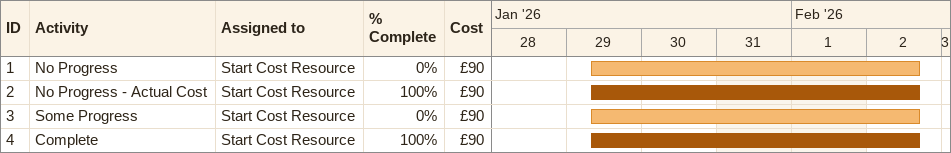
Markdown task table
| ID | Task | Start | Finish | Resources | % complete | Cost (£) |
|---|---|---|---|---|---|---|
| 1 | No Progress | 2026-01-29 | 2026-02-02 | Start Cost Resource | 0 | 90 |
| 2 | No Progress - Actual Cost | 2026-01-29 | 2026-02-02 | Start Cost Resource | 100 | 90 |
| 3 | Some Progress | 2026-01-29 | 2026-02-02 | Start Cost Resource | 0 | 90 |
| 4 | Complete | 2026-01-29 | 2026-02-02 | Start Cost Resource | 100 | 90 |
